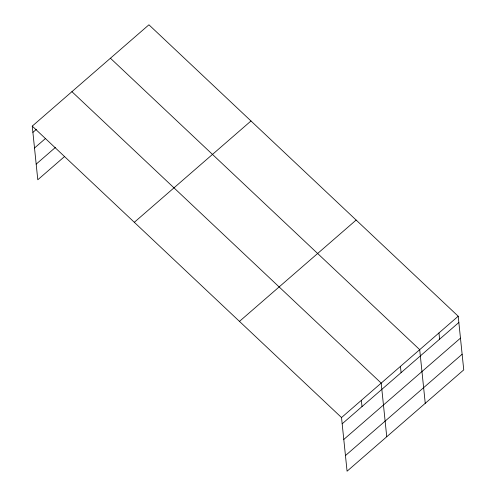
<?xml version="1.0" encoding="UTF-8"?>
<svg xmlns="http://www.w3.org/2000/svg" width="496" height="496" viewBox="0 0 496 496"><rect width="100%" height="100%" fill="white"/><g stroke="black" fill="none" stroke-linecap="round" stroke-linejoin="round"><path stroke-width="0.74" d="M32.252 126.12L148.93 24.8L458.205 316.231L463.748 369.88L347.07 471.2L341.527 417.551L32.252 126.12L37.795 179.769L64.635 156.463M32.897 132.376L36.4 129.338M34.515 148.019L45.601 138.39M36.183 164.126L55.434 147.411M134.317 222.295L250.988 120.974M239.469 321.377L356.14 220.057M341.527 417.551L458.205 316.231M342.172 423.807L458.85 322.487M343.79 439.45L460.468 338.129M345.458 455.564L462.129 354.243M110.428 58.237L419.703 349.668L425.246 403.316M71.92 91.673L381.195 383.104L386.744 436.753M438.954 332.952L439.599 339.208M400.452 366.383L401.097 372.645M361.361 400.328L362.012 406.584"/></g></svg>
